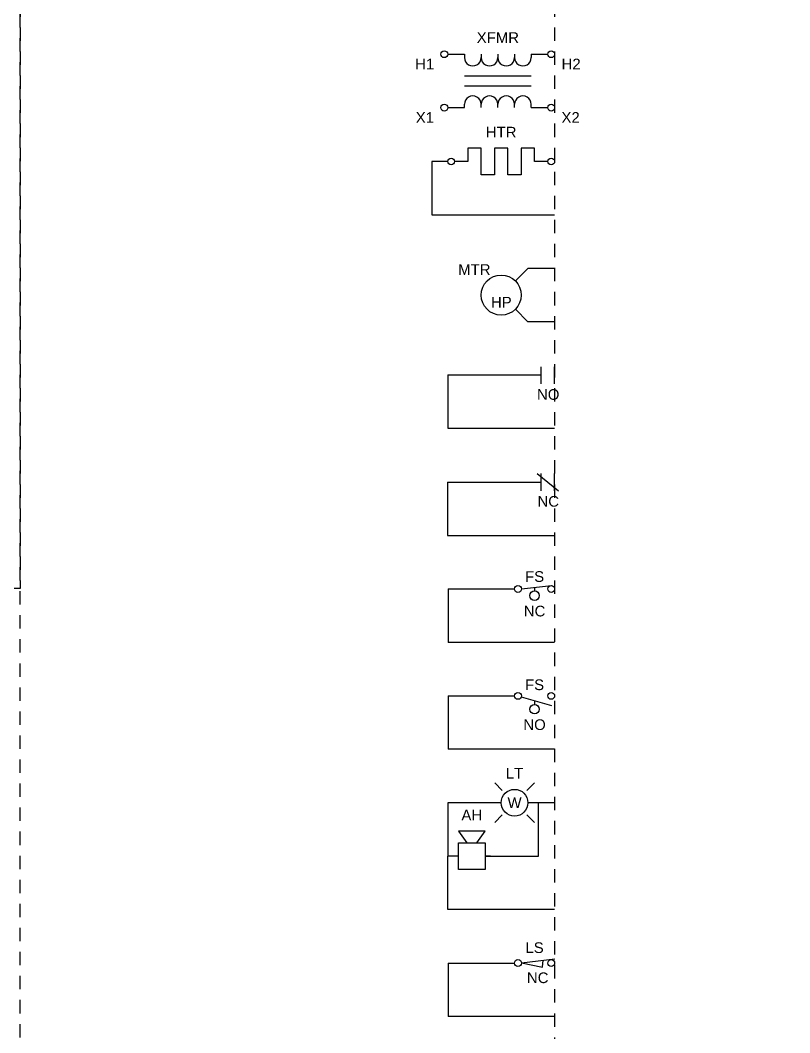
# Model space of a CAD drawing. Header units: inches. Extents: x 0 to 118, y -25 to 20.
# Drawn here: x 72.5 to 79.7, y -3.16 to 6.32 of the extents above; entities that cross this region are included whole.
import ezdxf
from ezdxf.enums import TextEntityAlignment as Align

# ---------------------------------------------------------------- set-up
doc = ezdxf.new("R2010")
doc.units = ezdxf.units.IN
doc.header["$MEASUREMENT"] = 0
doc.linetypes.add('ACAD_ISO02W100', pattern=[15, 12, -3])
doc.linetypes.add('HIDDEN2', pattern=[0.1875, 0.125, -0.0625])
for name, color, linetype in [('BORDER2', 220, 'HIDDEN2'), ('SYMS', 7, 'Continuous'), ('WIRES', 7, 'Continuous')]:
    doc.layers.add(name, color=color, linetype=linetype)
doc.styles.add('INERCONNECT TABLES', font='arial.ttf', dxfattribs={"height": 0.1})
doc.styles.add('WD', font='arial.ttf', dxfattribs={"height": 1})

# ---------------------------------------------------------------- blocks, each defined once
blk = doc.blocks.new('HTR_L')
for p, q in [((-0.8125, 0.125), (-0.8125, 0)), ((-0.6875, 0.125), (-0.8125, 0.125)), ((-0.6875, -0.125), (-0.6875, 0.125)), ((-0.5625, 0.125), (-0.5625, -0.125)), ((-0.4375, 0.125), (-0.5625, 0.125)), ((-0.4375, -0.125), (-0.4375, 0.125)), ((-0.3125, 0.125), (-0.3125, -0.125)), ((-0.1875, 0.125), (-0.3125, 0.125)), ((-0.1875, 0), (-0.1875, 0.125)), ((-1.15, 0), (-1.15, -0.5)), ((-1, 0), (-1.15, 0)), ((-0.8125, 0), (-0.9375, 0)), ((-0.0625, 0), (-0.1875, 0)), ((-0.5625, -0.125), (-0.6875, -0.125)), ((-0.3125, -0.125), (-0.4375, -0.125)), ((-1.15, -0.5), (0, -0.5))]:
    blk.add_line(p, q)
for centre in [(-0.9687, 0), (-0.0312, 0)]:
    blk.add_circle(centre, 0.0312)
at = {"style": 'INERCONNECT TABLES'}
for tag, p in [('Tag1', (-0.5, 0.225)), ('Rating1', (-0.5, -0.2812)), ('Rating2', (-0.5, -0.4375))]:
    blk.add_attdef(tag, text='', height=0.1, dxfattribs=at).set_placement(p, align=Align.CENTER)
at = {"style": 'INERCONNECT TABLES', "flags": 8}
blk.add_attdef('Desc1', text='', height=0.1, dxfattribs=at).set_placement((-3.5, 0.15), align=Align.MIDDLE_RIGHT)
at = {"linetype": 'Continuous', "style": 'INERCONNECT TABLES', "flags": 8}
for tag, p in [('Desc2', (-3.5, 0)), ('Desc3', (-3.5, -0.15))]:
    blk.add_attdef(tag, text='', height=0.1, dxfattribs=at).set_placement(p, align=Align.MIDDLE_RIGHT)
at = {"style": 'WD', "flags": 1}
for tag, p, height in [('X1TERM02', (-1, 0), 0.005), ('FAMILY', (-0.52, 0), 0.01), ('X4TERM01', (0, 0), 0.005), ('ASSYCODE', (-0.4, -0.1), 0.01), ('CAT', (-0.4, -0.0687), 0.01), ('MFG', (-0.4, -0.0374), 0.01)]:
    blk.add_attdef(tag, p, '', height=height, dxfattribs=at)
at = {"style": 'WD'}
for tag, p in [('LOC', (-0.4, -0.0061)), ('INST', (-0.4, 0.0252))]:
    blk.add_attdef(tag, p, '', height=0.01, dxfattribs=at)
at = {"style": 'INERCONNECT TABLES'}
blk.add_attdef('Term2', text='', height=0.1, dxfattribs=at).set_placement((-0.9187, -0.0462), align=Align.TOP_CENTER)
blk.add_attdef('Term1', text='', height=0.1, dxfattribs=at).set_placement((0.0634, -0.0422), align=Align.TOP_LEFT)
blk = doc.blocks.new('XFMR_1PH_L')
for p, q in [((-0.9999, -0.002), (-0.8437, -0.002)), ((-0.8437, -0.002), (-0.8437, -0.0332)), ((-0.6874, -0.002), (-0.6874, -0.0332)), ((-0.5312, -0.002), (-0.5312, -0.0332)), ((-0.3749, -0.002), (-0.3749, -0.0332)), ((-0.2187, -0.002), (-0.2187, -0.0332)), ((-0.2187, -0.002), (-0.0644, -0.002)), ((-0.8437, -0.2051), (-0.2187, -0.2051)), ((-0.8437, -0.2988), (-0.2187, -0.2988)), ((-0.8437, -0.502), (-0.8437, -0.4707)), ((-0.6874, -0.502), (-0.6874, -0.4707)), ((-0.5312, -0.502), (-0.5312, -0.4707)), ((-0.3749, -0.502), (-0.3749, -0.4707)), ((-0.2187, -0.502), (-0.2187, -0.4707)), ((-0.9999, -0.502), (-0.8437, -0.502)), ((-0.2187, -0.502), (-0.0644, -0.502))]:
    blk.add_line(p, q)
for centre in [(-1.0322, -0.002), (-0.0322, -0.002), (-1.0322, -0.502), (-0.0322, -0.502)]:
    blk.add_circle(centre, 0.0322)
for centre, start, end in [((-0.7656, -0.0332), 180, 0.00104), ((-0.6093, -0.0332), 180, 0.00104), ((-0.4531, -0.0332), 180, 0.00104), ((-0.2968, -0.0332), 180, 0.00104), ((-0.7656, -0.4707), 0.00101, 180.00201), ((-0.6093, -0.4707), 0.00101, 180.00201), ((-0.4531, -0.4707), 0.00101, 180.00201), ((-0.2968, -0.4707), 0.00101, 180.00201)]:
    blk.add_arc(centre, 0.0781, start, end)
at = {"style": 'INERCONNECT TABLES', "flags": 8}
blk.add_attdef('Tag1', text='', height=0.1, dxfattribs=at).set_placement((-0.5312, 0.073), align=Align.BOTTOM_CENTER)
for tag, p, height, style, flags in [('X4TERM01', (-1.0644, -0.002), 0.0125, 'WD', 9), ('X2TERM01', (-1.0322, 0.0302), 0.0125, 'WD', 9), ('X2TERM03', (-0.5312, 0.0068), 0.0125, 'WD', 9), ('X2TERM02', (-0.0322, 0.0302), 0.0125, 'WD', 9), ('X1TERM02', (0.0001, -0.002), 0.0125, 'WD', 9), ('FAMILY', (-0.0954, -0.2386), 0.01, 'WD', 9), ('Rating', (-0.2013, -0.4081), 0.1, 'INERCONNECT TABLES', 8), ('X4TERM04', (-1.0644, -0.502), 0.0125, 'WD', 9), ('X8TERM04', (-1.0322, -0.5342), 0.0125, 'WD', 9), ('X8TERM06', (-0.5312, -0.5088), 0.0125, 'WD', 9), ('X8TERM05', (-0.0322, -0.5342), 0.0125, 'WD', 9), ('X1TERM05', (0.0001, -0.502), 0.0125, 'WD', 9)]:
    blk.add_attdef(tag, p, '', height=height, dxfattribs=dict(style=style, flags=flags))
blk.add_attdef('Desc1', text='', height=0.1, dxfattribs=at).set_placement((-3.5152, -0.102), align=Align.MIDDLE_RIGHT)
at = {"linetype": 'Continuous', "style": 'INERCONNECT TABLES', "flags": 8}
for tag, p in [('OuterTerm1', (-1.1264, -0.0442)), ('OuterTerm2', (-1.1285, -0.5441))]:
    blk.add_attdef(tag, text='', height=0.1, dxfattribs=at).set_placement(p, align=Align.TOP_RIGHT)
for tag, p in [('Term1', (0.0651, -0.0441)), ('Term2', (0.0641, -0.5441))]:
    blk.add_attdef(tag, text='', height=0.1, dxfattribs=at).set_placement(p, align=Align.TOP_LEFT)
for tag, p in [('Desc2', (-3.5152, -0.252)), ('Desc3', (-3.5152, -0.402))]:
    blk.add_attdef(tag, text='', height=0.1, dxfattribs=at).set_placement(p, align=Align.MIDDLE_RIGHT)
at = {"linetype": 'Continuous', "style": 'INERCONNECT TABLES', "flags": 9}
blk.add_attdef('MFG', text='', height=0.01, dxfattribs=at).set_placement((-0.0644, -0.252), align=Align.RIGHT)
for tag, p in [('P/N', (-0.0954, -0.2669)), ('LOC', (-0.0954, -0.281)), ('INST', (-0.0954, -0.2953))]:
    blk.add_attdef(tag, p, '', height=0.01, dxfattribs=at)
blk = doc.blocks.new('Contact_NO_L')
for p, q in [((-1.0005, 0.0045), (-0.125, 0.0045)), ((-1.0005, -0.4955), (0, -0.4955))]:
    blk.add_line(p, q)
at = {"linetype": 'Continuous'}
for p, q in [((-0.125, -0.08), (-0.125, 0.08)), ((0, -0.08), (0, 0.08))]:
    blk.add_line(p, q, dxfattribs=at)
at = {"layer": 'WIRES', "linetype": 'ACAD_ISO02W100'}
blk.add_line((-1.0005, 0.0045), (-1.0005, -0.4955), dxfattribs=at)
at = {"style": 'INERCONNECT TABLES', "flags": 8}
blk.add_attdef('Tag1', text='', height=0.1, dxfattribs=at).set_placement((-0.0652, 0.13), align=Align.BOTTOM_CENTER)
for tag, p in [('Desc1', (-3.5, 0)), ('Desc2', (-3.5, -0.15)), ('Desc3', (-3.5, -0.3))]:
    blk.add_attdef(tag, text='', height=0.1, dxfattribs=at).set_placement(p, align=Align.MIDDLE_RIGHT)
at = {"flags": 9}
for tag, p, style in [('LOC', (-1.2127, 0.0359), 'INERCONNECT TABLES'), ('P/N', (-1.2123, 0.0506), 'INERCONNECT TABLES'), ('INST', (-1.2123, 0.0147), 'INERCONNECT TABLES'), ('FAMILY', (-1.2118, 0.0811), 'WD'), ('MFG', (-1.2115, 0.066), 'INERCONNECT TABLES'), ('X1TERM01', (0, 0), 'WD')]:
    blk.add_attdef(tag, p, '', height=0.01, dxfattribs=dict(at, style=style))
for tag, height, style, flags, p in [('X4TERM02', 0.01, 'WD', 9, (-0.125, 0.0045)), ('Rating', 0.1, 'INERCONNECT TABLES', 8, (-0.1833, -0.3608))]:
    blk.add_attdef(tag, text='', height=height, dxfattribs=dict(style=style, flags=flags)).set_placement(p, align=Align.RIGHT)
at = {"linetype": 'Continuous', "style": 'INERCONNECT TABLES', "flags": 8}
blk.add_attdef('Term1', text='', height=0.1, dxfattribs=at).set_placement((-0.175, -0.08), align=Align.MIDDLE_RIGHT)
blk.add_attdef('Term2', text='', height=0.1, dxfattribs=at).set_placement((0.05, -0.08), align=Align.MIDDLE_LEFT)
at = {"style": 'INERCONNECT TABLES', "flags": 8}
blk.add_attdef('Contact', text='', height=0.1, dxfattribs=at).set_placement((-0.0601, -0.13), align=Align.TOP_CENTER)
at = {"color": 7, "style": 'WD', "flags": 9}
for tag, p in [('X4LINK', (-1.069, -0.2556)), ('X1LINK', (-0.8755, -0.2455))]:
    blk.add_attdef(tag, p, '', height=0.01, dxfattribs=at)
blk = doc.blocks.new('Contact_NC_L')
for p, q in [((-1.003, 0), (-0.125, 0)), ((-1.003, -0.5), (0, -0.5))]:
    blk.add_line(p, q)
at = {"linetype": 'Continuous'}
for p, q in [((-0.1625, 0.08), (0.0375, -0.08)), ((-0.125, -0.08), (-0.125, 0.08)), ((0, -0.08), (0, 0.08))]:
    blk.add_line(p, q, dxfattribs=at)
at = {"layer": 'WIRES', "linetype": 'ACAD_ISO02W100'}
blk.add_line((-1.003, 0), (-1.003, -0.5), dxfattribs=at)
at = {"style": 'INERCONNECT TABLES', "flags": 8}
blk.add_attdef('Tag1', text='', height=0.1, dxfattribs=at).set_placement((-0.06, 0.13), align=Align.CENTER)
for tag, p in [('Desc1', (-3.5, 0)), ('Desc2', (-3.5, -0.15)), ('Desc3', (-3.5, -0.3))]:
    blk.add_attdef(tag, text='', height=0.1, dxfattribs=at).set_placement(p, align=Align.MIDDLE_RIGHT)
for tag, height, style, flags, p in [('X4TERM02', 0.01, 'WD', 9, (-0.125, 0)), ('Rating', 0.1, 'INERCONNECT TABLES', 8, (0, -0.3))]:
    blk.add_attdef(tag, text='', height=height, dxfattribs=dict(style=style, flags=flags)).set_placement(p, align=Align.RIGHT)
at = {"flags": 9}
for tag, p, height, style in [('X1TERM01', (0, 0), 0.01, 'WD'), ('FAMILY', (-1.137, -0.1408), 0.0125, 'WD'), ('P/N', (-1.1363, -0.1688), 0.01, 'INERCONNECT TABLES'), ('MFG', (-1.1357, -0.1537), 0.01, 'INERCONNECT TABLES'), ('LOC', (-1.1354, -0.1807), 0.01, 'INERCONNECT TABLES'), ('INST', (-1.1354, -0.1994), 0.01, 'INERCONNECT TABLES')]:
    blk.add_attdef(tag, p, '', height=height, dxfattribs=dict(at, style=style))
at = {"linetype": 'Continuous', "style": 'INERCONNECT TABLES', "flags": 8}
blk.add_attdef('Term2', text='', height=0.1, dxfattribs=at).set_placement((-0.175, -0.08), align=Align.MIDDLE_RIGHT)
blk.add_attdef('Term1', text='', height=0.1, dxfattribs=at).set_placement((0.05, -0.08), align=Align.MIDDLE_LEFT)
at = {"style": 'INERCONNECT TABLES', "flags": 8}
blk.add_attdef('Contact', text='', height=0.1, dxfattribs=at).set_placement((-0.0597, -0.13), align=Align.TOP_CENTER)
at = {"color": 7, "style": 'WD', "flags": 9}
blk.add_attdef('X4LINK', (-1.1788, -0.25), '', height=0.0125, dxfattribs=at)
at = {"color": 7, "style": 'WD'}
blk.add_attdef('X1LINK', (-0.8467, -0.25), '', height=0.0125, dxfattribs=at)
blk = doc.blocks.new('MTR_1PH_NoGND_L')
blk.add_circle((-0.5, -0.25), 0.1875)
at = {"layer": 'WIRES'}
for p, q in [((0, 0), (-0.25, 0)), ((-0.3674, -0.1174), (-0.25, 0)), ((-0.25, -0.5), (-0.3674, -0.3826)), ((0, -0.5), (-0.25, -0.5))]:
    blk.add_line(p, q, dxfattribs=at)
at = {"style": 'INERCONNECT TABLES', "flags": 8}
for tag, p in [('Tag1', (-0.6, -0.0109)), ('Desc1', (-3.5, -0.35)), ('Desc2', (-3.5, -0.5)), ('Desc3', (-3.5, -0.65))]:
    blk.add_attdef(tag, text='', height=0.1, dxfattribs=at).set_placement(p, align=Align.MIDDLE_RIGHT)
at = {"linetype": 'Continuous', "style": 'INERCONNECT TABLES', "flags": 8}
for tag, p in [('Term1', (-0.25, -0.05)), ('Term2', (-0.25, -0.55))]:
    blk.add_attdef(tag, text='', height=0.1, dxfattribs=at).set_placement(p, align=Align.TOP_LEFT)
at = {"style": 'WD', "flags": 9}
for tag, p in [('X1TERM04', (-0.1454, -0.0267)), ('X1TERM01', (-0.3492, -0.1225)), ('X8TERM03', (-0.6326, -0.3826)), ('X1TERM02', (-0.3674, -0.3826)), ('X1TERM05', (-0.1722, -0.5256))]:
    blk.add_attdef(tag, p, '', height=0.0125, dxfattribs=at)
for tag, height, style, flags, p in [('Rating2', 0.1, 'INERCONNECT TABLES', 8, (-1.1, -0.25)), ('Rating1', 0.1, 'INERCONNECT TABLES', 8, (-0.5, -0.25)), ('FAMILY', 0.01, 'WD', 9, (-0.0531, -0.2922))]:
    blk.add_attdef(tag, text='', height=height, dxfattribs=dict(style=style, flags=flags)).set_placement(p, align=Align.CENTER)
at = {"style": 'INERCONNECT TABLES', "flags": 8}
for tag, p in [('Unit2', (-1.0988, -0.2665)), ('Unit1', (-0.4988, -0.2665))]:
    blk.add_attdef(tag, text='', height=0.1, dxfattribs=at).set_placement(p, align=Align.TOP_CENTER)
at = {"linetype": 'Continuous', "style": 'WD', "flags": 9}
for tag, p in [('MFG', (-0.0566, -0.2415)), ('P/N', (-0.0559, -0.2568))]:
    blk.add_attdef(tag, text='', height=0.01, dxfattribs=at).set_placement(p, align=Align.MIDDLE)
blk.add_attdef('LOC', text='', height=0.01, dxfattribs=at).set_placement((-0.0547, -0.2771), align=Align.CENTER)
blk.add_attdef('INST', (-0.0696, -0.3072), '', height=0.01, dxfattribs=at)
blk = doc.blocks.new('LevelSwitch_NC_L')
at = {"linetype": 'Continuous'}
blk.add_line((-0.3106, 0.002), (-0.0281, 0.0326), dxfattribs=at)
blk.add_line((-0.1875, 0.0165), (-0.1875, -0.0175))
for centre, radius in [((-0.3428, 0), 0.0322), ((-0.0322, 0), 0.0322), ((-0.1875, -0.0625), 0.0442)]:
    blk.add_circle(centre, radius)
at = {"layer": 'WIRES'}
for p, q in [((-0.995, 0), (-0.375, 0)), ((-0.995, 0), (-0.995, -0.5)), ((0, -0.5), (-0.995, -0.5))]:
    blk.add_line(p, q, dxfattribs=at)
at = {"style": 'INERCONNECT TABLES', "flags": 8}
blk.add_attdef('Tag1', text='', height=0.1, dxfattribs=at).set_placement((-0.1875, 0.0665), align=Align.CENTER)
for tag, p in [('Desc1', (-3.5, 0)), ('Desc2', (-3.5, -0.15)), ('Desc3', (-3.5, -0.3))]:
    blk.add_attdef(tag, text='', height=0.1, dxfattribs=at).set_placement(p, align=Align.MIDDLE_RIGHT)
at = {"style": 'WD', "flags": 9}
for tag, p, height in [('X4TERM01', (-0.4669, 0), 0.0125), ('X2LINK', (-0.1875, 0.0312), 0.01), ('X1TERM02', (0, 0), 0.0125), ('X8LINK', (-0.2126, -0.1285), 0.01), ('FAMILY', (0.2325, -0.3578), 0.01)]:
    blk.add_attdef(tag, p, '', height=height, dxfattribs=at)
at = {"linetype": 'Continuous', "style": 'INERCONNECT TABLES', "flags": 8}
blk.add_attdef('Term2', text='', height=0.1, dxfattribs=at).set_placement((-0.3928, -0.0322), align=Align.TOP_RIGHT)
blk.add_attdef('Term1', text='', height=0.1, dxfattribs=at).set_placement((0.0178, -0.0322), align=Align.TOP_LEFT)
at = {"style": 'INERCONNECT TABLES', "flags": 8}
blk.add_attdef('Contact', text='', height=0.1, dxfattribs=at).set_placement((-0.1875, -0.1567), align=Align.TOP_CENTER)
blk.add_attdef('Rating', text='', height=0.1, dxfattribs=at).set_placement((-0.3213, -0.4255), align=Align.BOTTOM_RIGHT)
at = {"linetype": 'Continuous', "style": 'WD', "flags": 9}
for tag, p in [('MFG', (0.2488, -0.2987)), ('P/N', (0.2513, -0.318)), ('LOC', (0.2555, -0.3403))]:
    blk.add_attdef(tag, text='', height=0.01, dxfattribs=at).set_placement(p, align=Align.CENTER)
blk.add_attdef('INST', (0.241, -0.3768), '', height=0.01, dxfattribs=at)
blk = doc.blocks.new('LevelSwitch_NO_L')
at = {"linetype": 'Continuous'}
blk.add_line((-0.3123, -0.0103), (-0.0305, -0.0908), dxfattribs=at)
blk.add_line((-0.1875, -0.046), (-0.1875, -0.08))
for centre, radius in [((-0.3428, 0), 0.0322), ((-0.0322, 0), 0.0322), ((-0.1875, -0.125), 0.0442)]:
    blk.add_circle(centre, radius)
at = {"layer": 'WIRES'}
for p, q in [((-0.995, 0), (-0.995, -0.5)), ((-0.995, 0), (-0.375, 0)), ((0, -0.5), (-0.995, -0.5))]:
    blk.add_line(p, q, dxfattribs=at)
at = {"style": 'INERCONNECT TABLES', "flags": 8}
blk.add_attdef('Tag1', text='', height=0.1, dxfattribs=at).set_placement((-0.1875, 0.054), align=Align.CENTER)
for tag, p in [('Desc1', (-3.5, 0)), ('Desc2', (-3.5, -0.15)), ('Desc3', (-3.5, -0.3))]:
    blk.add_attdef(tag, text='', height=0.1, dxfattribs=at).set_placement(p, align=Align.MIDDLE_RIGHT)
at = {"style": 'WD', "flags": 9}
for tag, p, height in [('X4TERM01', (-0.4668, 0.0025), 0.0125), ('X1TERM02', (0, 0), 0.0125), ('X2LINK', (-0.2051, -0.0329), 0.01), ('X8LINK', (-0.2127, -0.1857), 0.01), ('FAMILY', (0.1759, -0.2949), 0.01)]:
    blk.add_attdef(tag, p, '', height=height, dxfattribs=at)
at = {"linetype": 'Continuous', "style": 'INERCONNECT TABLES', "flags": 8}
blk.add_attdef('Term2', text='', height=0.1, dxfattribs=at).set_placement((-0.3928, -0.0322), align=Align.TOP_RIGHT)
blk.add_attdef('Term1', text='', height=0.1, dxfattribs=at).set_placement((0.0178, -0.0322), align=Align.TOP_LEFT)
at = {"style": 'INERCONNECT TABLES', "flags": 8}
blk.add_attdef('Contact', text='', height=0.1, dxfattribs=at).set_placement((-0.188, -0.2192), align=Align.TOP_CENTER)
at = {"linetype": 'Continuous', "style": 'WD', "flags": 9}
for tag, p in [('MFG', (0.2009, -0.2404)), ('LOC', (0.2036, -0.2791)), ('P/N', (0.2009, -0.2637))]:
    blk.add_attdef(tag, text='', height=0.01, dxfattribs=at).set_placement(p, align=Align.CENTER)
at = {"style": 'INERCONNECT TABLES', "flags": 8}
blk.add_attdef('Rating', text='', height=0.1, dxfattribs=at).set_placement((-0.444, -0.4621), align=Align.BOTTOM_RIGHT)
at = {"linetype": 'Continuous', "style": 'WD', "flags": 9}
blk.add_attdef('INST', (0.1853, -0.3105), '', height=0.01, dxfattribs=at)
blk = doc.blocks.new('LightHorn_L')
for p, q in [((-0.4899, 0.1149), (-0.5606, 0.1856)), ((-0.2601, 0.1149), (-0.1894, 0.1856)), ((-0.4899, -0.1149), (-0.5606, -0.1856)), ((-0.2601, -0.1149), (-0.1894, -0.1856)), ((-0.9, -0.2657), (-0.8219, -0.3751)), ((-0.65, -0.2657), (-0.9, -0.2657)), ((-0.7281, -0.3751), (-0.65, -0.2657)), ((-0.9, -0.6251), (-0.9, -0.3751)), ((-0.9, -0.3751), (-0.65, -0.3751)), ((-0.65, -0.3751), (-0.65, -0.6251)), ((-0.65, -0.6251), (-0.9, -0.6251))]:
    blk.add_line(p, q)
blk.add_circle((-0.375, 0), 0.125)
at = {"layer": 'WIRES'}
for p, q in [((-1, 0), (-1, -0.5)), ((-0.5, 0), (-1, 0)), ((-0.2, 0), (-0.25, 0)), ((0, 0), (-0.25, 0)), ((-0.15, -0.5), (-0.15, 0)), ((-1, -1), (-1, -0.5001)), ((-0.9, -0.5001), (-1, -0.5001)), ((-0.65, -0.5), (-0.15, -0.5)), ((-0.6, -0.5001), (-0.65, -0.5001)), ((0, -1), (-1, -1))]:
    blk.add_line(p, q, dxfattribs=at)
for tag, height, style, flags, p in [('Tag1', 0.1, 'INERCONNECT TABLES', 8, (-0.375, 0.225)), ('Tag2', 0.1, 'INERCONNECT TABLES', 8, (-0.775, -0.1657)), ('FAMILY', 0.01, 'WD', 9, (0.0208, -0.2391))]:
    blk.add_attdef(tag, text='', height=height, dxfattribs=dict(style=style, flags=flags)).set_placement(p, align=Align.CENTER)
at = {"style": 'INERCONNECT TABLES', "flags": 8}
for tag, p in [('Desc1', (-3.5, 0)), ('Desc2', (-3.5, -0.15)), ('Desc3', (-3.5, -0.3))]:
    blk.add_attdef(tag, text='', height=0.1, dxfattribs=at).set_placement(p, align=Align.MIDDLE_RIGHT)
at = {"style": 'WD', "flags": 9}
for tag, p in [('X4TERM01', (-0.6453, 0.0019)), ('X1TERM02', (-0.2016, 0.0037)), ('X4TERM03', (-0.9957, -0.4931)), ('X1TERM04', (-0.65, -0.5001))]:
    blk.add_attdef(tag, p, '', height=0.0125, dxfattribs=at)
at = {"style": 'INERCONNECT TABLES', "flags": 8}
blk.add_attdef('Color', text='', height=0.1, dxfattribs=at).set_placement((-0.375, 0), align=Align.MIDDLE)
at = {"linetype": 'Continuous', "style": 'INERCONNECT TABLES', "flags": 8}
for tag, p in [('Term3', (-1, -0.0065)), ('Term4', (-1, -0.5))]:
    blk.add_attdef(tag, text='', height=0.1, dxfattribs=at).set_placement(p, align=Align.TOP_RIGHT)
blk.add_attdef('Term1', text='', height=0.1, dxfattribs=at).set_placement((-0.1002, -0.03), align=Align.TOP_LEFT)
at = {"linetype": 'Continuous', "style": 'WD', "flags": 9}
for tag, p in [('MFG', (0.0172, -0.1896)), ('P/N', (0.0172, -0.2051))]:
    blk.add_attdef(tag, text='', height=0.01, dxfattribs=at).set_placement(p, align=Align.MIDDLE)
blk.add_attdef('INST', (-0.0011, -0.2578), '', height=0.01, dxfattribs=at)
blk.add_attdef('LOC', text='', height=0.01, dxfattribs=at).set_placement((0.0181, -0.224), align=Align.CENTER)
at = {"linetype": 'Continuous', "style": 'INERCONNECT TABLES', "flags": 8}
blk.add_attdef('Term2', text='', height=0.1, dxfattribs=at).set_placement((-0.775, -0.6551), align=Align.TOP_CENTER)
blk = doc.blocks.new('LimitSwitch_NC_L')
at = {"linetype": 'Continuous'}
for p, q in [((-0.3107, 0.0023), (0.0026, 0.0395)), ((-0.3107, 0.0023), (-0.1141, -0.0383)), ((-0.1141, -0.0383), (-0.1066, 0.0265))]:
    blk.add_line(p, q, dxfattribs=at)
for centre in [(-0.3428, 0), (-0.0322, 0)]:
    blk.add_circle(centre, 0.0322)
at = {"layer": 'WIRES'}
for p, q in [((-0.995, 0), (-0.995, -0.5)), ((-0.995, 0), (-0.375, 0)), ((0, -0.5), (-0.995, -0.5))]:
    blk.add_line(p, q, dxfattribs=at)
at = {"style": 'INERCONNECT TABLES', "flags": 8}
blk.add_attdef('Tag1', text='', height=0.1, dxfattribs=at).set_placement((-0.1875, 0.0938), align=Align.CENTER)
for tag, p in [('Desc1', (-3.5, 0)), ('Desc2', (-3.5, -0.15)), ('Desc3', (-3.5, -0.3))]:
    blk.add_attdef(tag, text='', height=0.1, dxfattribs=at).set_placement(p, align=Align.MIDDLE_RIGHT)
at = {"style": 'WD', "flags": 9}
for tag, p, height in [('X4TERM01', (-0.4665, 0.0016), 0.0125), ('X2LINK', (-0.1883, 0.0248), 0.01), ('X1TERM02', (0, 0), 0.0125), ('X8LINK', (-0.1479, -0.0564), 0.01), ('FAMILY', (0.2062, -0.3616), 0.01)]:
    blk.add_attdef(tag, p, '', height=height, dxfattribs=at)
at = {"linetype": 'Continuous', "style": 'INERCONNECT TABLES', "flags": 8}
blk.add_attdef('Term2', text='', height=0.1, dxfattribs=at).set_placement((-0.3928, -0.0322), align=Align.TOP_RIGHT)
at = {"style": 'INERCONNECT TABLES', "flags": 8}
blk.add_attdef('Contact', text='', height=0.1, dxfattribs=at).set_placement((-0.1583, -0.0882), align=Align.TOP_CENTER)
at = {"linetype": 'Continuous', "style": 'INERCONNECT TABLES', "flags": 8}
blk.add_attdef('Term1', text='', height=0.1, dxfattribs=at).set_placement((0.0178, -0.0322), align=Align.TOP_LEFT)
at = {"style": 'INERCONNECT TABLES', "flags": 8}
blk.add_attdef('Rating', text='', height=0.1, dxfattribs=at).set_placement((-0.5025, -0.4047), align=Align.BOTTOM_RIGHT)
at = {"linetype": 'Continuous', "style": 'WD', "flags": 9}
for tag, p in [('MFG', (0.23, -0.2887)), ('LOC', (0.2304, -0.3366)), ('P/N', (0.2288, -0.313))]:
    blk.add_attdef(tag, text='', height=0.01, dxfattribs=at).set_placement(p, align=Align.CENTER)
blk.add_attdef('INST', (0.2136, -0.3818), '', height=0.01, dxfattribs=at)

msp = doc.modelspace()

# ---------------------------------------------------------------- linework, layer by layer
for p, q in [((77.4995, -2.0043), (77.4999, -2.0043)), ((77.4995, -3.0043), (77.4999, -3.0043))]:
    msp.add_line(p, q)
at = {"layer": 'BORDER2'}
msp.add_line((77.5, 17.5), (77.5, -25.0417), dxfattribs=at)
for points in [[(57.45, 17.5), (72.5, 17.5), (72.5, 1), (57.45, 1)], [(72.5, 17.5), (87.5, 17.5), (87.5, -25.075), (72.5, -25.025)]]:
    msp.add_lwpolyline(points, close=True, dxfattribs=at)

# ---------------------------------------------------------------- block references
ref = msp.add_blockref('XFMR_1PH_L', (77.4999, 6.002))
ref.add_attrib('Tag1', 'XFMR', dxfattribs={"height": 0.1, "style": 'INERCONNECT TABLES'}).set_placement((76.9688, 6.075), align=Align.BOTTOM_CENTER)
ref.add_attrib('Term1', 'H2', dxfattribs={"linetype": 'Continuous', "height": 0.1, "style": 'INERCONNECT TABLES'}).set_placement((77.5651, 5.9579), align=Align.TOP_LEFT)
ref.add_attrib('Term2', 'X2', dxfattribs={"linetype": 'Continuous', "height": 0.1, "style": 'INERCONNECT TABLES'}).set_placement((77.564, 5.4579), align=Align.TOP_LEFT)
ref.add_attrib('OuterTerm1', 'H1', dxfattribs={"linetype": 'Continuous', "height": 0.1, "style": 'INERCONNECT TABLES'}).set_placement((76.3736, 5.9579), align=Align.TOP_RIGHT)
ref.add_attrib('OuterTerm2', 'X1', dxfattribs={"linetype": 'Continuous', "height": 0.1, "style": 'INERCONNECT TABLES'}).set_placement((76.3714, 5.4579), align=Align.TOP_RIGHT)
msp.add_blockref('HTR_L', (77.4999, 4.9957)).add_auto_attribs({'Tag1': 'HTR'})
ref = msp.add_blockref('MTR_1PH_NoGND_L', (77.4999, 3.9957))
ref.add_attrib('Tag1', 'MTR', dxfattribs={"height": 0.1, "style": 'INERCONNECT TABLES'}).set_placement((76.9, 3.9849), align=Align.MIDDLE_RIGHT)
ref.add_attrib('Unit1', 'HP', dxfattribs={"height": 0.1, "style": 'INERCONNECT TABLES'}).set_placement((77.0012, 3.7293), align=Align.TOP_CENTER)
ref = msp.add_blockref('Contact_NO_L', (77.4999, 2.9959))
ref.add_attrib('Contact', 'NO', dxfattribs={"height": 0.1, "style": 'INERCONNECT TABLES'}).set_placement((77.4398, 2.8659), align=Align.TOP_CENTER)
ref = msp.add_blockref('LevelSwitch_NC_L', (77.4999, 0.9958))
ref.add_attrib('Tag1', 'FS', dxfattribs={"height": 0.1, "style": 'INERCONNECT TABLES'}).set_placement((77.3124, 1.0624), align=Align.CENTER)
ref.add_attrib('Contact', 'NC', dxfattribs={"height": 0.1, "style": 'INERCONNECT TABLES'}).set_placement((77.3124, 0.8391), align=Align.TOP_CENTER)
ref = msp.add_blockref('LevelSwitch_NO_L', (77.4999, -0.0045))
ref.add_attrib('Tag1', 'FS', dxfattribs={"height": 0.1, "style": 'INERCONNECT TABLES'}).set_placement((77.3124, 0.0495), align=Align.CENTER)
ref.add_attrib('Contact', 'NO', dxfattribs={"height": 0.1, "style": 'INERCONNECT TABLES'}).set_placement((77.312, -0.2237), align=Align.TOP_CENTER)
ref = msp.add_blockref('LightHorn_L', (77.4999, -1.0041))
ref.add_attrib('Tag1', 'LT', dxfattribs={"height": 0.1, "style": 'INERCONNECT TABLES'}).set_placement((77.1249, -0.7791), align=Align.CENTER)
ref.add_attrib('Tag2', 'AH', dxfattribs={"height": 0.1, "style": 'INERCONNECT TABLES'}).set_placement((76.7249, -1.1698), align=Align.CENTER)
ref.add_attrib('Color', 'W', dxfattribs={"height": 0.1, "style": 'INERCONNECT TABLES'}).set_placement((77.1249, -1.0041), align=Align.MIDDLE)
ref = msp.add_blockref('LimitSwitch_NC_L', (77.4999, -2.504))
ref.add_attrib('Tag1', 'LS', dxfattribs={"height": 0.1, "style": 'INERCONNECT TABLES'}).set_placement((77.3124, -2.4102), align=Align.CENTER)
ref.add_attrib('Contact', 'NC', dxfattribs={"height": 0.1, "style": 'INERCONNECT TABLES'}).set_placement((77.3416, -2.5922), align=Align.TOP_CENTER)
at = {"layer": 'SYMS'}
ref = msp.add_blockref('Contact_NC_L', (77.4999, 1.9958), dxfattribs=at)
ref.add_attrib('Contact', 'NC', dxfattribs={"layer": '0', "height": 0.1, "style": 'INERCONNECT TABLES'}).set_placement((77.4402, 1.8658), align=Align.TOP_CENTER)

doc.saveas('drawing.dxf')
